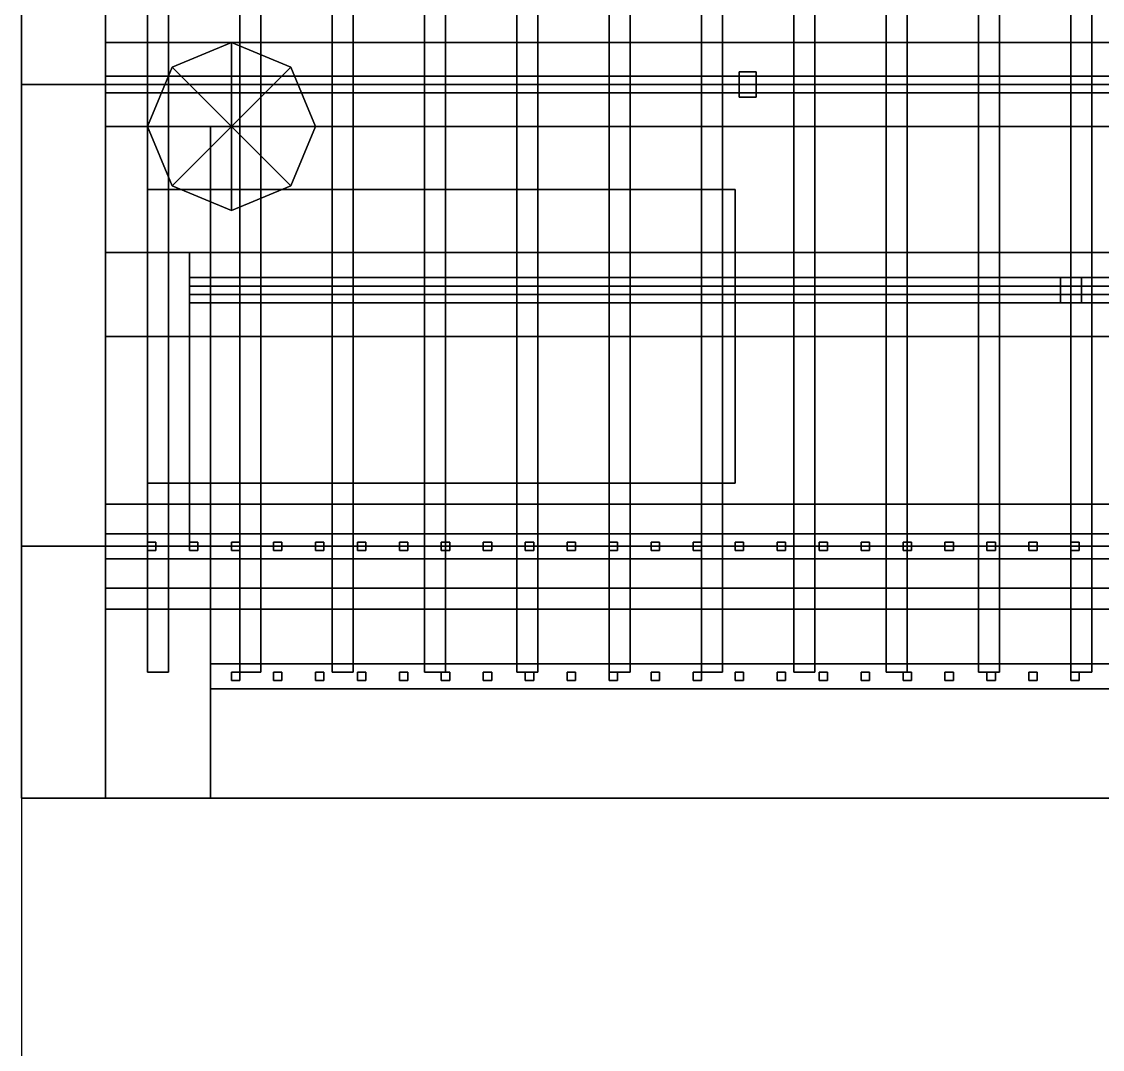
# Model space of a CAD drawing. Header units: millimetres. Extents: x -200 to 5200, y -250 to 30000.
# Drawn here: x 0 to 2575, y 6801 to 9250 of the extents above; entities that cross this region are included whole.
import ezdxf

# ---------------------------------------------------------------- set-up
doc = ezdxf.new("R2010")
doc.units = ezdxf.units.MM
for name, color, linetype in [('BEIGE', 43, 'CONTINUOUS'), ('FLOOR', 9, 'CONTINUOUS'), ('FRAME', 250, 'CONTINUOUS'), ('FURN', 42, 'CONTINUOUS'), ('GLASS', 151, 'CONTINUOUS'), ('METAL', 250, 'CONTINUOUS'), ('SITE', 92, 'CONTINUOUS'), ('SLAB', 252, 'CONTINUOUS'), ('STONE', 8, 'CONTINUOUS'), ('TEAK', 32, 'CONTINUOUS'), ('WALL', 7, 'CONTINUOUS')]:
    doc.layers.add(name, color=color, linetype=linetype)

msp = doc.modelspace()

# ---------------------------------------------------------------- linework, layer by layer
at = {"layer": 'BEIGE'}
for points in [[(300, 8150, 7350), (1700, 8150, 7350), (1700, 8850, 7350), (300, 8850, 7350)], [(300, 8150, 8150), (1700, 8150, 8150), (1700, 8850, 8150), (300, 8850, 8150)], [(300, 8850, 7350), (1700, 8850, 7350), (1700, 8850, 8150), (300, 8850, 8150)], [(300, 8150, 7350), (300, 8850, 7350), (300, 8850, 8150), (300, 8150, 8150)], [(1700, 8150, 7350), (1700, 8850, 7350), (1700, 8850, 8150), (1700, 8150, 8150)], [(400, 8500, 3150), (4600, 8500, 3150), (4600, 8700, 3150), (400, 8700, 3150)], [(400, 8500, 3850), (4600, 8500, 3850), (4600, 8700, 3850), (400, 8700, 3850)], [(400, 8700, 3150), (4600, 8700, 3150), (4600, 8700, 3850), (400, 8700, 3850)], [(400, 8500, 3150), (400, 8700, 3150), (400, 8700, 3850), (400, 8500, 3850)], [(400, 8500, 3150), (4600, 8500, 3150), (4600, 8500, 3850), (400, 8500, 3850)], [(300, 8150, 7350), (1700, 8150, 7350), (1700, 8150, 8150), (300, 8150, 8150)]]:
    msp.add_3dface(points, dxfattribs=at)
at = {"layer": 'FLOOR', "color": 51}
msp.add_3dface([(0, 8000, 455), (5000, 8000, 455), (5000, 13000, 455), (0, 13000, 455)], dxfattribs=at)
at = {"layer": 'FLOOR', "color": 151}
msp.add_3dface([(0, 9100, 4055), (5000, 9100, 4055), (5000, 13000, 4055), (0, 13000, 4055)], dxfattribs=at)
at = {"layer": 'FLOOR', "color": 91}
for points in [[(0, 8000, 7355), (5000, 8000, 7355), (5000, 12500, 7355), (0, 12500, 7355)], [(0, 8000, 4055), (5000, 8000, 4055), (5000, 9100, 4055), (0, 9100, 4055)]]:
    msp.add_3dface(points, dxfattribs=at)
at = {"layer": 'FRAME'}
for points in [[(1710, 9070, 4050), (1750, 9070, 4050), (1750, 9130, 4050), (1710, 9130, 4050)], [(1710, 9070, 6850), (1750, 9070, 6850), (1750, 9130, 6850), (1710, 9130, 6850)], [(1710, 9130, 4050), (1750, 9130, 4050), (1750, 9130, 6850), (1710, 9130, 6850)], [(1710, 9070, 4050), (1710, 9130, 4050), (1710, 9130, 6850), (1710, 9070, 6850)], [(1750, 9070, 4050), (1750, 9130, 4050), (1750, 9130, 6850), (1750, 9070, 6850)], [(1710, 9070, 4050), (1750, 9070, 4050), (1750, 9070, 6850), (1710, 9070, 6850)], [(400, 8580, 450), (450, 8580, 450), (450, 8640, 450), (400, 8640, 450)], [(400, 8580, 3150), (450, 8580, 3150), (450, 8640, 3150), (400, 8640, 3150)], [(400, 8640, 450), (450, 8640, 450), (450, 8640, 3150), (400, 8640, 3150)], [(400, 8580, 450), (400, 8640, 450), (400, 8640, 3150), (400, 8580, 3150)], [(400, 8580, 450), (4600, 8580, 450), (4600, 8640, 450), (400, 8640, 450)], [(400, 8580, 500), (4600, 8580, 500), (4600, 8640, 500), (400, 8640, 500)], [(400, 8640, 450), (4600, 8640, 450), (4600, 8640, 500), (400, 8640, 500)], [(400, 8580, 450), (400, 8640, 450), (400, 8640, 500), (400, 8580, 500)], [(400, 8580, 3100), (4600, 8580, 3100), (4600, 8640, 3100), (400, 8640, 3100)], [(400, 8580, 3150), (4600, 8580, 3150), (4600, 8640, 3150), (400, 8640, 3150)], [(400, 8640, 3100), (4600, 8640, 3100), (4600, 8640, 3150), (400, 8640, 3150)], [(400, 8580, 3100), (400, 8640, 3100), (400, 8640, 3150), (400, 8580, 3150)], [(450, 8580, 450), (450, 8640, 450), (450, 8640, 3150), (450, 8580, 3150)], [(2475, 8580, 450), (2525, 8580, 450), (2525, 8640, 450), (2475, 8640, 450)], [(2475, 8580, 3150), (2525, 8580, 3150), (2525, 8640, 3150), (2475, 8640, 3150)], [(2475, 8640, 450), (2525, 8640, 450), (2525, 8640, 3150), (2475, 8640, 3150)], [(2475, 8580, 450), (2475, 8640, 450), (2475, 8640, 3150), (2475, 8580, 3150)], [(2525, 8580, 450), (2525, 8640, 450), (2525, 8640, 3150), (2525, 8580, 3150)], [(400, 8580, 450), (450, 8580, 450), (450, 8580, 3150), (400, 8580, 3150)], [(400, 8580, 450), (4600, 8580, 450), (4600, 8580, 500), (400, 8580, 500)], [(400, 8580, 3100), (4600, 8580, 3100), (4600, 8580, 3150), (400, 8580, 3150)], [(2475, 8580, 450), (2525, 8580, 450), (2525, 8580, 3150), (2475, 8580, 3150)]]:
    msp.add_3dface(points, dxfattribs=at)
at = {"layer": 'FURN', "color": 9}
for points in [[(500, 9200, 450), (358.6, 9141.4, 450), (358.6, 9141.4, 480), (500, 9200, 480)], [(500, 9000, 480), (500, 9200, 480), (358.6, 9141.4, 480)], [(641.4, 9141.4, 450), (500, 9200, 450), (500, 9200, 480), (641.4, 9141.4, 480)], [(500, 9000, 480), (641.4, 9141.4, 480), (500, 9200, 480)], [(358.6, 9141.4, 450), (300, 9000, 450), (300, 9000, 480), (358.6, 9141.4, 480)], [(500, 9000, 480), (358.6, 9141.4, 480), (300, 9000, 480)], [(500, 9000, 480), (700, 9000, 480), (641.4, 9141.4, 480)], [(700, 9000, 450), (641.4, 9141.4, 450), (641.4, 9141.4, 480), (700, 9000, 480)], [(300, 9000, 450), (358.6, 8858.6, 450), (358.6, 8858.6, 480), (300, 9000, 480)], [(500, 9000, 480), (300, 9000, 480), (358.6, 8858.6, 480)], [(500, 9000, 480), (358.6, 8858.6, 480), (500, 8800, 480)], [(500, 9000, 480), (500, 8800, 480), (641.4, 8858.6, 480)], [(500, 9000, 480), (641.4, 8858.6, 480), (700, 9000, 480)], [(641.4, 8858.6, 450), (700, 9000, 450), (700, 9000, 480), (641.4, 8858.6, 480)], [(358.6, 8858.6, 450), (500, 8800, 450), (500, 8800, 480), (358.6, 8858.6, 480)], [(500, 8800, 450), (641.4, 8858.6, 450), (641.4, 8858.6, 480), (500, 8800, 480)]]:
    msp.add_3dface(points, dxfattribs=at)
at = {"layer": 'GLASS'}
for points in [[(200, 9080, 4050), (4800, 9080, 4050), (4800, 9120, 4050), (200, 9120, 4050)], [(200, 9080, 6850), (4800, 9080, 6850), (4800, 9120, 6850), (200, 9120, 6850)], [(200, 9120, 4050), (4800, 9120, 4050), (4800, 9120, 6850), (200, 9120, 6850)], [(200, 9080, 4050), (200, 9120, 4050), (200, 9120, 6850), (200, 9080, 6850)], [(200, 9080, 4050), (4800, 9080, 4050), (4800, 9080, 6850), (200, 9080, 6850)], [(400, 8600, 450), (4600, 8600, 450), (4600, 8620, 450), (400, 8620, 450)], [(400, 8600, 3150), (4600, 8600, 3150), (4600, 8620, 3150), (400, 8620, 3150)], [(400, 8620, 450), (4600, 8620, 450), (4600, 8620, 3150), (400, 8620, 3150)], [(400, 8600, 450), (400, 8620, 450), (400, 8620, 3150), (400, 8600, 3150)], [(400, 8600, 450), (4600, 8600, 450), (4600, 8600, 3150), (400, 8600, 3150)]]:
    msp.add_3dface(points, dxfattribs=at)
at = {"layer": 'METAL'}
for points in [[(300, 7700, 10650), (350, 7700, 10650), (350, 12500, 10650), (300, 12500, 10650)], [(300, 7700, 10770), (350, 7700, 10770), (350, 12500, 10770), (300, 12500, 10770)], [(300, 7700, 10650), (300, 12500, 10650), (300, 12500, 10770), (300, 7700, 10770)], [(350, 7700, 10650), (350, 12500, 10650), (350, 12500, 10770), (350, 7700, 10770)], [(520, 7700, 10650), (570, 7700, 10650), (570, 12500, 10650), (520, 12500, 10650)], [(520, 7700, 10770), (570, 7700, 10770), (570, 12500, 10770), (520, 12500, 10770)], [(520, 7700, 10650), (520, 12500, 10650), (520, 12500, 10770), (520, 7700, 10770)], [(570, 7700, 10650), (570, 12500, 10650), (570, 12500, 10770), (570, 7700, 10770)], [(740, 7700, 10650), (790, 7700, 10650), (790, 12500, 10650), (740, 12500, 10650)], [(740, 7700, 10770), (790, 7700, 10770), (790, 12500, 10770), (740, 12500, 10770)], [(740, 7700, 10650), (740, 12500, 10650), (740, 12500, 10770), (740, 7700, 10770)], [(790, 7700, 10650), (790, 12500, 10650), (790, 12500, 10770), (790, 7700, 10770)], [(960, 7700, 10650), (1010, 7700, 10650), (1010, 12500, 10650), (960, 12500, 10650)], [(960, 7700, 10770), (1010, 7700, 10770), (1010, 12500, 10770), (960, 12500, 10770)], [(960, 7700, 10650), (960, 12500, 10650), (960, 12500, 10770), (960, 7700, 10770)], [(1010, 7700, 10650), (1010, 12500, 10650), (1010, 12500, 10770), (1010, 7700, 10770)], [(1180, 7700, 10650), (1230, 7700, 10650), (1230, 12500, 10650), (1180, 12500, 10650)], [(1180, 7700, 10770), (1230, 7700, 10770), (1230, 12500, 10770), (1180, 12500, 10770)], [(1180, 7700, 10650), (1180, 12500, 10650), (1180, 12500, 10770), (1180, 7700, 10770)], [(1230, 7700, 10650), (1230, 12500, 10650), (1230, 12500, 10770), (1230, 7700, 10770)], [(1400, 7700, 10650), (1450, 7700, 10650), (1450, 12500, 10650), (1400, 12500, 10650)], [(1400, 7700, 10770), (1450, 7700, 10770), (1450, 12500, 10770), (1400, 12500, 10770)], [(1400, 7700, 10650), (1400, 12500, 10650), (1400, 12500, 10770), (1400, 7700, 10770)], [(1450, 7700, 10650), (1450, 12500, 10650), (1450, 12500, 10770), (1450, 7700, 10770)], [(1620, 7700, 10650), (1670, 7700, 10650), (1670, 12500, 10650), (1620, 12500, 10650)], [(1620, 7700, 10770), (1670, 7700, 10770), (1670, 12500, 10770), (1620, 12500, 10770)], [(1620, 7700, 10650), (1620, 12500, 10650), (1620, 12500, 10770), (1620, 7700, 10770)], [(1670, 7700, 10650), (1670, 12500, 10650), (1670, 12500, 10770), (1670, 7700, 10770)], [(1840, 7700, 10650), (1890, 7700, 10650), (1890, 12500, 10650), (1840, 12500, 10650)], [(1840, 7700, 10770), (1890, 7700, 10770), (1890, 12500, 10770), (1840, 12500, 10770)], [(1840, 7700, 10650), (1840, 12500, 10650), (1840, 12500, 10770), (1840, 7700, 10770)], [(1890, 7700, 10650), (1890, 12500, 10650), (1890, 12500, 10770), (1890, 7700, 10770)], [(2060, 7700, 10650), (2110, 7700, 10650), (2110, 12500, 10650), (2060, 12500, 10650)], [(2060, 7700, 10770), (2110, 7700, 10770), (2110, 12500, 10770), (2060, 12500, 10770)], [(2060, 7700, 10650), (2060, 12500, 10650), (2060, 12500, 10770), (2060, 7700, 10770)], [(2110, 7700, 10650), (2110, 12500, 10650), (2110, 12500, 10770), (2110, 7700, 10770)], [(2280, 7700, 10650), (2330, 7700, 10650), (2330, 12500, 10650), (2280, 12500, 10650)], [(2280, 7700, 10770), (2330, 7700, 10770), (2330, 12500, 10770), (2280, 12500, 10770)], [(2280, 7700, 10650), (2280, 12500, 10650), (2280, 12500, 10770), (2280, 7700, 10770)], [(2330, 7700, 10650), (2330, 12500, 10650), (2330, 12500, 10770), (2330, 7700, 10770)], [(2500, 7700, 10650), (2550, 7700, 10650), (2550, 12500, 10650), (2500, 12500, 10650)], [(2500, 7700, 10770), (2550, 7700, 10770), (2550, 12500, 10770), (2500, 12500, 10770)], [(2500, 7700, 10650), (2500, 12500, 10650), (2500, 12500, 10770), (2500, 7700, 10770)], [(2550, 7700, 10650), (2550, 12500, 10650), (2550, 12500, 10770), (2550, 7700, 10770)], [(200, 7970, 8410), (4800, 7970, 8410), (4800, 8030, 8410), (200, 8030, 8410)], [(200, 7970, 8450), (4800, 7970, 8450), (4800, 8030, 8450), (200, 8030, 8450)], [(200, 8030, 8410), (4800, 8030, 8410), (4800, 8030, 8450), (200, 8030, 8450)], [(200, 7970, 8410), (200, 8030, 8410), (200, 8030, 8450), (200, 7970, 8450)], [(300, 7990, 7800), (320, 7990, 7800), (320, 8010, 7800), (300, 8010, 7800)], [(300, 7990, 8430), (320, 7990, 8430), (320, 8010, 8430), (300, 8010, 8430)], [(300, 8010, 7800), (320, 8010, 7800), (320, 8010, 8430), (300, 8010, 8430)], [(300, 7990, 7800), (300, 8010, 7800), (300, 8010, 8430), (300, 7990, 8430)], [(320, 7990, 7800), (320, 8010, 7800), (320, 8010, 8430), (320, 7990, 8430)], [(400, 7990, 7800), (420, 7990, 7800), (420, 8010, 7800), (400, 8010, 7800)], [(400, 7990, 8430), (420, 7990, 8430), (420, 8010, 8430), (400, 8010, 8430)], [(400, 8010, 7800), (420, 8010, 7800), (420, 8010, 8430), (400, 8010, 8430)], [(400, 7990, 7800), (400, 8010, 7800), (400, 8010, 8430), (400, 7990, 8430)], [(420, 7990, 7800), (420, 8010, 7800), (420, 8010, 8430), (420, 7990, 8430)], [(500, 7990, 7800), (520, 7990, 7800), (520, 8010, 7800), (500, 8010, 7800)], [(500, 7990, 8430), (520, 7990, 8430), (520, 8010, 8430), (500, 8010, 8430)], [(500, 8010, 7800), (520, 8010, 7800), (520, 8010, 8430), (500, 8010, 8430)], [(500, 7990, 7800), (500, 8010, 7800), (500, 8010, 8430), (500, 7990, 8430)], [(520, 7990, 7800), (520, 8010, 7800), (520, 8010, 8430), (520, 7990, 8430)], [(600, 7990, 7800), (620, 7990, 7800), (620, 8010, 7800), (600, 8010, 7800)], [(600, 7990, 8430), (620, 7990, 8430), (620, 8010, 8430), (600, 8010, 8430)], [(600, 8010, 7800), (620, 8010, 7800), (620, 8010, 8430), (600, 8010, 8430)], [(600, 7990, 7800), (600, 8010, 7800), (600, 8010, 8430), (600, 7990, 8430)], [(620, 7990, 7800), (620, 8010, 7800), (620, 8010, 8430), (620, 7990, 8430)], [(700, 7990, 7800), (720, 7990, 7800), (720, 8010, 7800), (700, 8010, 7800)], [(700, 7990, 8430), (720, 7990, 8430), (720, 8010, 8430), (700, 8010, 8430)], [(700, 8010, 7800), (720, 8010, 7800), (720, 8010, 8430), (700, 8010, 8430)], [(700, 7990, 7800), (700, 8010, 7800), (700, 8010, 8430), (700, 7990, 8430)], [(720, 7990, 7800), (720, 8010, 7800), (720, 8010, 8430), (720, 7990, 8430)], [(800, 7990, 7800), (820, 7990, 7800), (820, 8010, 7800), (800, 8010, 7800)], [(800, 7990, 8430), (820, 7990, 8430), (820, 8010, 8430), (800, 8010, 8430)], [(800, 8010, 7800), (820, 8010, 7800), (820, 8010, 8430), (800, 8010, 8430)], [(800, 7990, 7800), (800, 8010, 7800), (800, 8010, 8430), (800, 7990, 8430)], [(820, 7990, 7800), (820, 8010, 7800), (820, 8010, 8430), (820, 7990, 8430)], [(900, 7990, 7800), (920, 7990, 7800), (920, 8010, 7800), (900, 8010, 7800)], [(900, 7990, 8430), (920, 7990, 8430), (920, 8010, 8430), (900, 8010, 8430)], [(900, 8010, 7800), (920, 8010, 7800), (920, 8010, 8430), (900, 8010, 8430)], [(900, 7990, 7800), (900, 8010, 7800), (900, 8010, 8430), (900, 7990, 8430)], [(920, 7990, 7800), (920, 8010, 7800), (920, 8010, 8430), (920, 7990, 8430)], [(1000, 7990, 7800), (1020, 7990, 7800), (1020, 8010, 7800), (1000, 8010, 7800)], [(1000, 7990, 8430), (1020, 7990, 8430), (1020, 8010, 8430), (1000, 8010, 8430)], [(1000, 8010, 7800), (1020, 8010, 7800), (1020, 8010, 8430), (1000, 8010, 8430)], [(1000, 7990, 7800), (1000, 8010, 7800), (1000, 8010, 8430), (1000, 7990, 8430)], [(1020, 7990, 7800), (1020, 8010, 7800), (1020, 8010, 8430), (1020, 7990, 8430)], [(1100, 7990, 7800), (1120, 7990, 7800), (1120, 8010, 7800), (1100, 8010, 7800)], [(1100, 7990, 8430), (1120, 7990, 8430), (1120, 8010, 8430), (1100, 8010, 8430)], [(1100, 8010, 7800), (1120, 8010, 7800), (1120, 8010, 8430), (1100, 8010, 8430)], [(1100, 7990, 7800), (1100, 8010, 7800), (1100, 8010, 8430), (1100, 7990, 8430)], [(1120, 7990, 7800), (1120, 8010, 7800), (1120, 8010, 8430), (1120, 7990, 8430)], [(1200, 7990, 7800), (1220, 7990, 7800), (1220, 8010, 7800), (1200, 8010, 7800)], [(1200, 7990, 8430), (1220, 7990, 8430), (1220, 8010, 8430), (1200, 8010, 8430)], [(1200, 8010, 7800), (1220, 8010, 7800), (1220, 8010, 8430), (1200, 8010, 8430)], [(1200, 7990, 7800), (1200, 8010, 7800), (1200, 8010, 8430), (1200, 7990, 8430)], [(1220, 7990, 7800), (1220, 8010, 7800), (1220, 8010, 8430), (1220, 7990, 8430)], [(1300, 7990, 7800), (1320, 7990, 7800), (1320, 8010, 7800), (1300, 8010, 7800)], [(1300, 7990, 8430), (1320, 7990, 8430), (1320, 8010, 8430), (1300, 8010, 8430)], [(1300, 8010, 7800), (1320, 8010, 7800), (1320, 8010, 8430), (1300, 8010, 8430)], [(1300, 7990, 7800), (1300, 8010, 7800), (1300, 8010, 8430), (1300, 7990, 8430)], [(1320, 7990, 7800), (1320, 8010, 7800), (1320, 8010, 8430), (1320, 7990, 8430)], [(1400, 7990, 7800), (1420, 7990, 7800), (1420, 8010, 7800), (1400, 8010, 7800)], [(1400, 7990, 8430), (1420, 7990, 8430), (1420, 8010, 8430), (1400, 8010, 8430)], [(1400, 8010, 7800), (1420, 8010, 7800), (1420, 8010, 8430), (1400, 8010, 8430)], [(1400, 7990, 7800), (1400, 8010, 7800), (1400, 8010, 8430), (1400, 7990, 8430)], [(1420, 7990, 7800), (1420, 8010, 7800), (1420, 8010, 8430), (1420, 7990, 8430)], [(1500, 7990, 7800), (1520, 7990, 7800), (1520, 8010, 7800), (1500, 8010, 7800)], [(1500, 7990, 8430), (1520, 7990, 8430), (1520, 8010, 8430), (1500, 8010, 8430)], [(1500, 8010, 7800), (1520, 8010, 7800), (1520, 8010, 8430), (1500, 8010, 8430)], [(1500, 7990, 7800), (1500, 8010, 7800), (1500, 8010, 8430), (1500, 7990, 8430)], [(1520, 7990, 7800), (1520, 8010, 7800), (1520, 8010, 8430), (1520, 7990, 8430)], [(1600, 7990, 7800), (1620, 7990, 7800), (1620, 8010, 7800), (1600, 8010, 7800)], [(1600, 7990, 8430), (1620, 7990, 8430), (1620, 8010, 8430), (1600, 8010, 8430)], [(1600, 8010, 7800), (1620, 8010, 7800), (1620, 8010, 8430), (1600, 8010, 8430)], [(1600, 7990, 7800), (1600, 8010, 7800), (1600, 8010, 8430), (1600, 7990, 8430)], [(1620, 7990, 7800), (1620, 8010, 7800), (1620, 8010, 8430), (1620, 7990, 8430)], [(1700, 7990, 7800), (1720, 7990, 7800), (1720, 8010, 7800), (1700, 8010, 7800)], [(1700, 7990, 8430), (1720, 7990, 8430), (1720, 8010, 8430), (1700, 8010, 8430)], [(1700, 8010, 7800), (1720, 8010, 7800), (1720, 8010, 8430), (1700, 8010, 8430)], [(1700, 7990, 7800), (1700, 8010, 7800), (1700, 8010, 8430), (1700, 7990, 8430)], [(1720, 7990, 7800), (1720, 8010, 7800), (1720, 8010, 8430), (1720, 7990, 8430)], [(1800, 7990, 7800), (1820, 7990, 7800), (1820, 8010, 7800), (1800, 8010, 7800)], [(1800, 7990, 8430), (1820, 7990, 8430), (1820, 8010, 8430), (1800, 8010, 8430)], [(1800, 8010, 7800), (1820, 8010, 7800), (1820, 8010, 8430), (1800, 8010, 8430)], [(1800, 7990, 7800), (1800, 8010, 7800), (1800, 8010, 8430), (1800, 7990, 8430)], [(1820, 7990, 7800), (1820, 8010, 7800), (1820, 8010, 8430), (1820, 7990, 8430)], [(1900, 7990, 7800), (1920, 7990, 7800), (1920, 8010, 7800), (1900, 8010, 7800)], [(1900, 7990, 8430), (1920, 7990, 8430), (1920, 8010, 8430), (1900, 8010, 8430)], [(1900, 8010, 7800), (1920, 8010, 7800), (1920, 8010, 8430), (1900, 8010, 8430)], [(1900, 7990, 7800), (1900, 8010, 7800), (1900, 8010, 8430), (1900, 7990, 8430)], [(1920, 7990, 7800), (1920, 8010, 7800), (1920, 8010, 8430), (1920, 7990, 8430)], [(2000, 7990, 7800), (2020, 7990, 7800), (2020, 8010, 7800), (2000, 8010, 7800)], [(2000, 7990, 8430), (2020, 7990, 8430), (2020, 8010, 8430), (2000, 8010, 8430)], [(2000, 8010, 7800), (2020, 8010, 7800), (2020, 8010, 8430), (2000, 8010, 8430)], [(2000, 7990, 7800), (2000, 8010, 7800), (2000, 8010, 8430), (2000, 7990, 8430)], [(2020, 7990, 7800), (2020, 8010, 7800), (2020, 8010, 8430), (2020, 7990, 8430)], [(2100, 7990, 7800), (2120, 7990, 7800), (2120, 8010, 7800), (2100, 8010, 7800)], [(2100, 7990, 8430), (2120, 7990, 8430), (2120, 8010, 8430), (2100, 8010, 8430)], [(2100, 8010, 7800), (2120, 8010, 7800), (2120, 8010, 8430), (2100, 8010, 8430)], [(2100, 7990, 7800), (2100, 8010, 7800), (2100, 8010, 8430), (2100, 7990, 8430)], [(2120, 7990, 7800), (2120, 8010, 7800), (2120, 8010, 8430), (2120, 7990, 8430)], [(2200, 7990, 7800), (2220, 7990, 7800), (2220, 8010, 7800), (2200, 8010, 7800)], [(2200, 7990, 8430), (2220, 7990, 8430), (2220, 8010, 8430), (2200, 8010, 8430)], [(2200, 8010, 7800), (2220, 8010, 7800), (2220, 8010, 8430), (2200, 8010, 8430)], [(2200, 7990, 7800), (2200, 8010, 7800), (2200, 8010, 8430), (2200, 7990, 8430)], [(2220, 7990, 7800), (2220, 8010, 7800), (2220, 8010, 8430), (2220, 7990, 8430)], [(2300, 7990, 7800), (2320, 7990, 7800), (2320, 8010, 7800), (2300, 8010, 7800)], [(2300, 7990, 8430), (2320, 7990, 8430), (2320, 8010, 8430), (2300, 8010, 8430)], [(2300, 8010, 7800), (2320, 8010, 7800), (2320, 8010, 8430), (2300, 8010, 8430)], [(2300, 7990, 7800), (2300, 8010, 7800), (2300, 8010, 8430), (2300, 7990, 8430)], [(2320, 7990, 7800), (2320, 8010, 7800), (2320, 8010, 8430), (2320, 7990, 8430)], [(2400, 7990, 7800), (2420, 7990, 7800), (2420, 8010, 7800), (2400, 8010, 7800)], [(2400, 7990, 8430), (2420, 7990, 8430), (2420, 8010, 8430), (2400, 8010, 8430)], [(2400, 8010, 7800), (2420, 8010, 7800), (2420, 8010, 8430), (2400, 8010, 8430)], [(2400, 7990, 7800), (2400, 8010, 7800), (2400, 8010, 8430), (2400, 7990, 8430)], [(2420, 7990, 7800), (2420, 8010, 7800), (2420, 8010, 8430), (2420, 7990, 8430)], [(2500, 7990, 7800), (2520, 7990, 7800), (2520, 8010, 7800), (2500, 8010, 7800)], [(2500, 7990, 8430), (2520, 7990, 8430), (2520, 8010, 8430), (2500, 8010, 8430)], [(2500, 8010, 7800), (2520, 8010, 7800), (2520, 8010, 8430), (2500, 8010, 8430)], [(2500, 7990, 7800), (2500, 8010, 7800), (2500, 8010, 8430), (2500, 7990, 8430)], [(2520, 7990, 7800), (2520, 8010, 7800), (2520, 8010, 8430), (2520, 7990, 8430)], [(200, 7900, 8450), (300, 7900, 8450), (300, 8000, 8450), (200, 8000, 8450)], [(200, 7900, 10650), (300, 7900, 10650), (300, 8000, 10650), (200, 8000, 10650)], [(200, 8000, 8450), (300, 8000, 8450), (300, 8000, 10650), (200, 8000, 10650)], [(200, 7900, 8450), (200, 8000, 8450), (200, 8000, 10650), (200, 7900, 10650)], [(300, 7900, 8450), (300, 8000, 8450), (300, 8000, 10650), (300, 7900, 10650)], [(300, 7990, 7800), (320, 7990, 7800), (320, 7990, 8430), (300, 7990, 8430)], [(400, 7990, 7800), (420, 7990, 7800), (420, 7990, 8430), (400, 7990, 8430)], [(500, 7990, 7800), (520, 7990, 7800), (520, 7990, 8430), (500, 7990, 8430)], [(600, 7990, 7800), (620, 7990, 7800), (620, 7990, 8430), (600, 7990, 8430)], [(700, 7990, 7800), (720, 7990, 7800), (720, 7990, 8430), (700, 7990, 8430)], [(800, 7990, 7800), (820, 7990, 7800), (820, 7990, 8430), (800, 7990, 8430)], [(900, 7990, 7800), (920, 7990, 7800), (920, 7990, 8430), (900, 7990, 8430)], [(1000, 7990, 7800), (1020, 7990, 7800), (1020, 7990, 8430), (1000, 7990, 8430)], [(1100, 7990, 7800), (1120, 7990, 7800), (1120, 7990, 8430), (1100, 7990, 8430)], [(1200, 7990, 7800), (1220, 7990, 7800), (1220, 7990, 8430), (1200, 7990, 8430)], [(1300, 7990, 7800), (1320, 7990, 7800), (1320, 7990, 8430), (1300, 7990, 8430)], [(1400, 7990, 7800), (1420, 7990, 7800), (1420, 7990, 8430), (1400, 7990, 8430)], [(1500, 7990, 7800), (1520, 7990, 7800), (1520, 7990, 8430), (1500, 7990, 8430)], [(1600, 7990, 7800), (1620, 7990, 7800), (1620, 7990, 8430), (1600, 7990, 8430)], [(1700, 7990, 7800), (1720, 7990, 7800), (1720, 7990, 8430), (1700, 7990, 8430)], [(1800, 7990, 7800), (1820, 7990, 7800), (1820, 7990, 8430), (1800, 7990, 8430)], [(1900, 7990, 7800), (1920, 7990, 7800), (1920, 7990, 8430), (1900, 7990, 8430)], [(2000, 7990, 7800), (2020, 7990, 7800), (2020, 7990, 8430), (2000, 7990, 8430)], [(2100, 7990, 7800), (2120, 7990, 7800), (2120, 7990, 8430), (2100, 7990, 8430)], [(2200, 7990, 7800), (2220, 7990, 7800), (2220, 7990, 8430), (2200, 7990, 8430)], [(2300, 7990, 7800), (2320, 7990, 7800), (2320, 7990, 8430), (2300, 7990, 8430)], [(2400, 7990, 7800), (2420, 7990, 7800), (2420, 7990, 8430), (2400, 7990, 8430)], [(2500, 7990, 7800), (2520, 7990, 7800), (2520, 7990, 8430), (2500, 7990, 8430)], [(200, 7970, 8410), (4800, 7970, 8410), (4800, 7970, 8450), (200, 7970, 8450)], [(200, 7850, 10530), (4800, 7850, 10530), (4800, 7970, 10530), (200, 7970, 10530)], [(200, 7850, 10650), (4800, 7850, 10650), (4800, 7970, 10650), (200, 7970, 10650)], [(200, 7970, 10530), (4800, 7970, 10530), (4800, 7970, 10650), (200, 7970, 10650)], [(200, 7850, 10530), (200, 7970, 10530), (200, 7970, 10650), (200, 7850, 10650)], [(200, 7900, 8450), (300, 7900, 8450), (300, 7900, 10650), (200, 7900, 10650)], [(200, 7850, 10530), (4800, 7850, 10530), (4800, 7850, 10650), (200, 7850, 10650)], [(300, 7700, 10650), (350, 7700, 10650), (350, 7700, 10770), (300, 7700, 10770)], [(450, 7660, 5100), (4550, 7660, 5100), (4550, 7720, 5100), (450, 7720, 5100)], [(450, 7660, 5140), (4550, 7660, 5140), (4550, 7720, 5140), (450, 7720, 5140)], [(450, 7720, 5100), (4550, 7720, 5100), (4550, 7720, 5140), (450, 7720, 5140)], [(450, 7660, 5100), (450, 7720, 5100), (450, 7720, 5140), (450, 7660, 5140)], [(500, 7680, 4050), (520, 7680, 4050), (520, 7700, 4050), (500, 7700, 4050)], [(500, 7680, 5100), (520, 7680, 5100), (520, 7700, 5100), (500, 7700, 5100)], [(500, 7700, 4050), (520, 7700, 4050), (520, 7700, 5100), (500, 7700, 5100)], [(500, 7680, 4050), (500, 7700, 4050), (500, 7700, 5100), (500, 7680, 5100)], [(520, 7680, 4050), (520, 7700, 4050), (520, 7700, 5100), (520, 7680, 5100)], [(520, 7700, 10650), (570, 7700, 10650), (570, 7700, 10770), (520, 7700, 10770)], [(600, 7680, 4050), (620, 7680, 4050), (620, 7700, 4050), (600, 7700, 4050)], [(600, 7680, 5100), (620, 7680, 5100), (620, 7700, 5100), (600, 7700, 5100)], [(600, 7700, 4050), (620, 7700, 4050), (620, 7700, 5100), (600, 7700, 5100)], [(600, 7680, 4050), (600, 7700, 4050), (600, 7700, 5100), (600, 7680, 5100)], [(620, 7680, 4050), (620, 7700, 4050), (620, 7700, 5100), (620, 7680, 5100)], [(700, 7680, 4050), (720, 7680, 4050), (720, 7700, 4050), (700, 7700, 4050)], [(700, 7680, 5100), (720, 7680, 5100), (720, 7700, 5100), (700, 7700, 5100)], [(700, 7700, 4050), (720, 7700, 4050), (720, 7700, 5100), (700, 7700, 5100)], [(700, 7680, 4050), (700, 7700, 4050), (700, 7700, 5100), (700, 7680, 5100)], [(720, 7680, 4050), (720, 7700, 4050), (720, 7700, 5100), (720, 7680, 5100)], [(740, 7700, 10650), (790, 7700, 10650), (790, 7700, 10770), (740, 7700, 10770)], [(800, 7680, 4050), (820, 7680, 4050), (820, 7700, 4050), (800, 7700, 4050)], [(800, 7680, 5100), (820, 7680, 5100), (820, 7700, 5100), (800, 7700, 5100)], [(800, 7700, 4050), (820, 7700, 4050), (820, 7700, 5100), (800, 7700, 5100)], [(800, 7680, 4050), (800, 7700, 4050), (800, 7700, 5100), (800, 7680, 5100)], [(820, 7680, 4050), (820, 7700, 4050), (820, 7700, 5100), (820, 7680, 5100)], [(900, 7680, 4050), (920, 7680, 4050), (920, 7700, 4050), (900, 7700, 4050)], [(900, 7680, 5100), (920, 7680, 5100), (920, 7700, 5100), (900, 7700, 5100)], [(900, 7700, 4050), (920, 7700, 4050), (920, 7700, 5100), (900, 7700, 5100)], [(900, 7680, 4050), (900, 7700, 4050), (900, 7700, 5100), (900, 7680, 5100)], [(920, 7680, 4050), (920, 7700, 4050), (920, 7700, 5100), (920, 7680, 5100)], [(960, 7700, 10650), (1010, 7700, 10650), (1010, 7700, 10770), (960, 7700, 10770)], [(1000, 7680, 4050), (1020, 7680, 4050), (1020, 7700, 4050), (1000, 7700, 4050)], [(1000, 7680, 5100), (1020, 7680, 5100), (1020, 7700, 5100), (1000, 7700, 5100)], [(1000, 7700, 4050), (1020, 7700, 4050), (1020, 7700, 5100), (1000, 7700, 5100)], [(1000, 7680, 4050), (1000, 7700, 4050), (1000, 7700, 5100), (1000, 7680, 5100)], [(1020, 7680, 4050), (1020, 7700, 4050), (1020, 7700, 5100), (1020, 7680, 5100)], [(1100, 7680, 4050), (1120, 7680, 4050), (1120, 7700, 4050), (1100, 7700, 4050)], [(1100, 7680, 5100), (1120, 7680, 5100), (1120, 7700, 5100), (1100, 7700, 5100)], [(1100, 7700, 4050), (1120, 7700, 4050), (1120, 7700, 5100), (1100, 7700, 5100)], [(1100, 7680, 4050), (1100, 7700, 4050), (1100, 7700, 5100), (1100, 7680, 5100)], [(1120, 7680, 4050), (1120, 7700, 4050), (1120, 7700, 5100), (1120, 7680, 5100)], [(1180, 7700, 10650), (1230, 7700, 10650), (1230, 7700, 10770), (1180, 7700, 10770)], [(1200, 7680, 4050), (1220, 7680, 4050), (1220, 7700, 4050), (1200, 7700, 4050)], [(1200, 7680, 5100), (1220, 7680, 5100), (1220, 7700, 5100), (1200, 7700, 5100)], [(1200, 7700, 4050), (1220, 7700, 4050), (1220, 7700, 5100), (1200, 7700, 5100)], [(1200, 7680, 4050), (1200, 7700, 4050), (1200, 7700, 5100), (1200, 7680, 5100)], [(1220, 7680, 4050), (1220, 7700, 4050), (1220, 7700, 5100), (1220, 7680, 5100)], [(1300, 7680, 4050), (1320, 7680, 4050), (1320, 7700, 4050), (1300, 7700, 4050)], [(1300, 7680, 5100), (1320, 7680, 5100), (1320, 7700, 5100), (1300, 7700, 5100)], [(1300, 7700, 4050), (1320, 7700, 4050), (1320, 7700, 5100), (1300, 7700, 5100)], [(1300, 7680, 4050), (1300, 7700, 4050), (1300, 7700, 5100), (1300, 7680, 5100)], [(1320, 7680, 4050), (1320, 7700, 4050), (1320, 7700, 5100), (1320, 7680, 5100)], [(1400, 7680, 4050), (1420, 7680, 4050), (1420, 7700, 4050), (1400, 7700, 4050)], [(1400, 7680, 5100), (1420, 7680, 5100), (1420, 7700, 5100), (1400, 7700, 5100)], [(1400, 7700, 4050), (1420, 7700, 4050), (1420, 7700, 5100), (1400, 7700, 5100)], [(1400, 7680, 4050), (1400, 7700, 4050), (1400, 7700, 5100), (1400, 7680, 5100)], [(1400, 7700, 10650), (1450, 7700, 10650), (1450, 7700, 10770), (1400, 7700, 10770)], [(1420, 7680, 4050), (1420, 7700, 4050), (1420, 7700, 5100), (1420, 7680, 5100)], [(1500, 7680, 4050), (1520, 7680, 4050), (1520, 7700, 4050), (1500, 7700, 4050)], [(1500, 7680, 5100), (1520, 7680, 5100), (1520, 7700, 5100), (1500, 7700, 5100)], [(1500, 7700, 4050), (1520, 7700, 4050), (1520, 7700, 5100), (1500, 7700, 5100)], [(1500, 7680, 4050), (1500, 7700, 4050), (1500, 7700, 5100), (1500, 7680, 5100)], [(1520, 7680, 4050), (1520, 7700, 4050), (1520, 7700, 5100), (1520, 7680, 5100)], [(1600, 7680, 4050), (1620, 7680, 4050), (1620, 7700, 4050), (1600, 7700, 4050)], [(1600, 7680, 5100), (1620, 7680, 5100), (1620, 7700, 5100), (1600, 7700, 5100)], [(1600, 7700, 4050), (1620, 7700, 4050), (1620, 7700, 5100), (1600, 7700, 5100)], [(1600, 7680, 4050), (1600, 7700, 4050), (1600, 7700, 5100), (1600, 7680, 5100)], [(1620, 7680, 4050), (1620, 7700, 4050), (1620, 7700, 5100), (1620, 7680, 5100)], [(1620, 7700, 10650), (1670, 7700, 10650), (1670, 7700, 10770), (1620, 7700, 10770)], [(1700, 7680, 4050), (1720, 7680, 4050), (1720, 7700, 4050), (1700, 7700, 4050)], [(1700, 7680, 5100), (1720, 7680, 5100), (1720, 7700, 5100), (1700, 7700, 5100)], [(1700, 7700, 4050), (1720, 7700, 4050), (1720, 7700, 5100), (1700, 7700, 5100)], [(1700, 7680, 4050), (1700, 7700, 4050), (1700, 7700, 5100), (1700, 7680, 5100)], [(1720, 7680, 4050), (1720, 7700, 4050), (1720, 7700, 5100), (1720, 7680, 5100)], [(1800, 7680, 4050), (1820, 7680, 4050), (1820, 7700, 4050), (1800, 7700, 4050)], [(1800, 7680, 5100), (1820, 7680, 5100), (1820, 7700, 5100), (1800, 7700, 5100)], [(1800, 7700, 4050), (1820, 7700, 4050), (1820, 7700, 5100), (1800, 7700, 5100)], [(1800, 7680, 4050), (1800, 7700, 4050), (1800, 7700, 5100), (1800, 7680, 5100)], [(1820, 7680, 4050), (1820, 7700, 4050), (1820, 7700, 5100), (1820, 7680, 5100)], [(1840, 7700, 10650), (1890, 7700, 10650), (1890, 7700, 10770), (1840, 7700, 10770)], [(1900, 7680, 4050), (1920, 7680, 4050), (1920, 7700, 4050), (1900, 7700, 4050)], [(1900, 7680, 5100), (1920, 7680, 5100), (1920, 7700, 5100), (1900, 7700, 5100)], [(1900, 7700, 4050), (1920, 7700, 4050), (1920, 7700, 5100), (1900, 7700, 5100)], [(1900, 7680, 4050), (1900, 7700, 4050), (1900, 7700, 5100), (1900, 7680, 5100)], [(1920, 7680, 4050), (1920, 7700, 4050), (1920, 7700, 5100), (1920, 7680, 5100)], [(2000, 7680, 4050), (2020, 7680, 4050), (2020, 7700, 4050), (2000, 7700, 4050)], [(2000, 7680, 5100), (2020, 7680, 5100), (2020, 7700, 5100), (2000, 7700, 5100)], [(2000, 7700, 4050), (2020, 7700, 4050), (2020, 7700, 5100), (2000, 7700, 5100)], [(2000, 7680, 4050), (2000, 7700, 4050), (2000, 7700, 5100), (2000, 7680, 5100)], [(2020, 7680, 4050), (2020, 7700, 4050), (2020, 7700, 5100), (2020, 7680, 5100)], [(2060, 7700, 10650), (2110, 7700, 10650), (2110, 7700, 10770), (2060, 7700, 10770)], [(2100, 7680, 4050), (2120, 7680, 4050), (2120, 7700, 4050), (2100, 7700, 4050)], [(2100, 7680, 5100), (2120, 7680, 5100), (2120, 7700, 5100), (2100, 7700, 5100)], [(2100, 7700, 4050), (2120, 7700, 4050), (2120, 7700, 5100), (2100, 7700, 5100)], [(2100, 7680, 4050), (2100, 7700, 4050), (2100, 7700, 5100), (2100, 7680, 5100)], [(2120, 7680, 4050), (2120, 7700, 4050), (2120, 7700, 5100), (2120, 7680, 5100)], [(2200, 7680, 4050), (2220, 7680, 4050), (2220, 7700, 4050), (2200, 7700, 4050)], [(2200, 7680, 5100), (2220, 7680, 5100), (2220, 7700, 5100), (2200, 7700, 5100)], [(2200, 7700, 4050), (2220, 7700, 4050), (2220, 7700, 5100), (2200, 7700, 5100)], [(2200, 7680, 4050), (2200, 7700, 4050), (2200, 7700, 5100), (2200, 7680, 5100)], [(2220, 7680, 4050), (2220, 7700, 4050), (2220, 7700, 5100), (2220, 7680, 5100)], [(2280, 7700, 10650), (2330, 7700, 10650), (2330, 7700, 10770), (2280, 7700, 10770)], [(2300, 7680, 4050), (2320, 7680, 4050), (2320, 7700, 4050), (2300, 7700, 4050)], [(2300, 7680, 5100), (2320, 7680, 5100), (2320, 7700, 5100), (2300, 7700, 5100)], [(2300, 7700, 4050), (2320, 7700, 4050), (2320, 7700, 5100), (2300, 7700, 5100)], [(2300, 7680, 4050), (2300, 7700, 4050), (2300, 7700, 5100), (2300, 7680, 5100)], [(2320, 7680, 4050), (2320, 7700, 4050), (2320, 7700, 5100), (2320, 7680, 5100)], [(2400, 7680, 4050), (2420, 7680, 4050), (2420, 7700, 4050), (2400, 7700, 4050)], [(2400, 7680, 5100), (2420, 7680, 5100), (2420, 7700, 5100), (2400, 7700, 5100)], [(2400, 7700, 4050), (2420, 7700, 4050), (2420, 7700, 5100), (2400, 7700, 5100)], [(2400, 7680, 4050), (2400, 7700, 4050), (2400, 7700, 5100), (2400, 7680, 5100)], [(2420, 7680, 4050), (2420, 7700, 4050), (2420, 7700, 5100), (2420, 7680, 5100)], [(2500, 7680, 4050), (2520, 7680, 4050), (2520, 7700, 4050), (2500, 7700, 4050)], [(2500, 7680, 5100), (2520, 7680, 5100), (2520, 7700, 5100), (2500, 7700, 5100)], [(2500, 7700, 4050), (2520, 7700, 4050), (2520, 7700, 5100), (2500, 7700, 5100)], [(2500, 7680, 4050), (2500, 7700, 4050), (2500, 7700, 5100), (2500, 7680, 5100)], [(2500, 7700, 10650), (2550, 7700, 10650), (2550, 7700, 10770), (2500, 7700, 10770)], [(2520, 7680, 4050), (2520, 7700, 4050), (2520, 7700, 5100), (2520, 7680, 5100)], [(500, 7680, 4050), (520, 7680, 4050), (520, 7680, 5100), (500, 7680, 5100)], [(600, 7680, 4050), (620, 7680, 4050), (620, 7680, 5100), (600, 7680, 5100)], [(700, 7680, 4050), (720, 7680, 4050), (720, 7680, 5100), (700, 7680, 5100)], [(800, 7680, 4050), (820, 7680, 4050), (820, 7680, 5100), (800, 7680, 5100)], [(900, 7680, 4050), (920, 7680, 4050), (920, 7680, 5100), (900, 7680, 5100)], [(1000, 7680, 4050), (1020, 7680, 4050), (1020, 7680, 5100), (1000, 7680, 5100)], [(1100, 7680, 4050), (1120, 7680, 4050), (1120, 7680, 5100), (1100, 7680, 5100)], [(1200, 7680, 4050), (1220, 7680, 4050), (1220, 7680, 5100), (1200, 7680, 5100)], [(1300, 7680, 4050), (1320, 7680, 4050), (1320, 7680, 5100), (1300, 7680, 5100)], [(1400, 7680, 4050), (1420, 7680, 4050), (1420, 7680, 5100), (1400, 7680, 5100)], [(1500, 7680, 4050), (1520, 7680, 4050), (1520, 7680, 5100), (1500, 7680, 5100)], [(1600, 7680, 4050), (1620, 7680, 4050), (1620, 7680, 5100), (1600, 7680, 5100)], [(1700, 7680, 4050), (1720, 7680, 4050), (1720, 7680, 5100), (1700, 7680, 5100)], [(1800, 7680, 4050), (1820, 7680, 4050), (1820, 7680, 5100), (1800, 7680, 5100)], [(1900, 7680, 4050), (1920, 7680, 4050), (1920, 7680, 5100), (1900, 7680, 5100)], [(2000, 7680, 4050), (2020, 7680, 4050), (2020, 7680, 5100), (2000, 7680, 5100)], [(2100, 7680, 4050), (2120, 7680, 4050), (2120, 7680, 5100), (2100, 7680, 5100)], [(2200, 7680, 4050), (2220, 7680, 4050), (2220, 7680, 5100), (2200, 7680, 5100)], [(2300, 7680, 4050), (2320, 7680, 4050), (2320, 7680, 5100), (2300, 7680, 5100)], [(2400, 7680, 4050), (2420, 7680, 4050), (2420, 7680, 5100), (2400, 7680, 5100)], [(2500, 7680, 4050), (2520, 7680, 4050), (2520, 7680, 5100), (2500, 7680, 5100)], [(450, 7660, 5100), (4550, 7660, 5100), (4550, 7660, 5140), (450, 7660, 5140)]]:
    msp.add_3dface(points, dxfattribs=at)
at = {"layer": 'SITE'}
msp.add_3dface([(0, 0), (5000, 0), (5000, 30000), (0, 30000)], dxfattribs=at)
at = {"layer": 'SLAB'}
for points in [[(0, 8000, 7150), (5000, 8000, 7150), (5000, 15100, 7150), (0, 15100, 7150)], [(0, 8000, 7350), (5000, 8000, 7350), (5000, 15100, 7350), (0, 15100, 7350)], [(0, 8000, 7150), (0, 15100, 7150), (0, 15100, 7350), (0, 8000, 7350)], [(0, 8000, 3850), (5000, 8000, 3850), (5000, 14000, 3850), (0, 14000, 3850)], [(0, 8000, 4050), (5000, 8000, 4050), (5000, 14000, 4050), (0, 14000, 4050)], [(0, 8000, 3850), (0, 14000, 3850), (0, 14000, 4050), (0, 8000, 4050)], [(0, 8000, 3850), (5000, 8000, 3850), (5000, 8000, 4050), (0, 8000, 4050)], [(0, 8000, 7150), (5000, 8000, 7150), (5000, 8000, 7350), (0, 8000, 7350)]]:
    msp.add_3dface(points, dxfattribs=at)
at = {"layer": 'STONE'}
for points in [[(0, 8000), (5000, 8000), (5000, 26000), (0, 26000)], [(0, 8000, 450), (5000, 8000, 450), (5000, 26000, 450), (0, 26000, 450)], [(0, 8000), (0, 26000), (0, 26000, 450), (0, 8000, 450)], [(0, 8000), (5000, 8000), (5000, 8000, 450), (0, 8000, 450)]]:
    msp.add_3dface(points, dxfattribs=at)
at = {"layer": 'TEAK'}
for points in [[(450, 7400, 6880), (4550, 7400, 6880), (4550, 9000, 6880), (450, 9000, 6880)], [(450, 7400, 6900), (4550, 7400, 6900), (4550, 9000, 6900), (450, 9000, 6900)], [(450, 9000, 6880), (4550, 9000, 6880), (4550, 9000, 6900), (450, 9000, 6900)], [(450, 7400, 6880), (450, 9000, 6880), (450, 9000, 6900), (450, 7400, 6900)], [(200, 7400, 3580), (4800, 7400, 3580), (4800, 8500, 3580), (200, 8500, 3580)], [(200, 7400, 3600), (4800, 7400, 3600), (4800, 8500, 3600), (200, 8500, 3600)], [(200, 8500, 3580), (4800, 8500, 3580), (4800, 8500, 3600), (200, 8500, 3600)], [(200, 7400, 3580), (200, 8500, 3580), (200, 8500, 3600), (200, 7400, 3600)], [(450, 7400, 4000), (4550, 7400, 4000), (4550, 8000, 4000), (450, 8000, 4000)], [(450, 7400, 4050), (4550, 7400, 4050), (4550, 8000, 4050), (450, 8000, 4050)], [(450, 8000, 4000), (4550, 8000, 4000), (4550, 8000, 4050), (450, 8000, 4050)], [(450, 7400, 4000), (450, 8000, 4000), (450, 8000, 4050), (450, 7400, 4050)], [(200, 7400, 3580), (4800, 7400, 3580), (4800, 7400, 3600), (200, 7400, 3600)], [(450, 7400, 6880), (4550, 7400, 6880), (4550, 7400, 6900), (450, 7400, 6900)], [(450, 7400, 4000), (4550, 7400, 4000), (4550, 7400, 4050), (450, 7400, 4050)]]:
    msp.add_3dface(points, dxfattribs=at)
at = {"layer": 'WALL'}
for points in [[(0, 8000, 450), (200, 8000, 450), (200, 26000, 450), (0, 26000, 450)], [(0, 8000, 7150), (200, 8000, 7150), (200, 26000, 7150), (0, 26000, 7150)], [(0, 8000, 450), (0, 26000, 450), (0, 26000, 7150), (0, 8000, 7150)], [(200, 8000, 450), (200, 26000, 450), (200, 26000, 7150), (200, 8000, 7150)], [(0, 8000, 7350), (200, 8000, 7350), (200, 12500, 7350), (0, 12500, 7350)], [(0, 8000, 8450), (200, 8000, 8450), (200, 12500, 8450), (0, 12500, 8450)], [(0, 8000, 7350), (0, 12500, 7350), (0, 12500, 8450), (0, 8000, 8450)], [(200, 8000, 7350), (200, 12500, 7350), (200, 12500, 8450), (200, 8000, 8450)], [(200, 9000, 6850), (4800, 9000, 6850), (4800, 9200, 6850), (200, 9200, 6850)], [(200, 9000, 7150), (4800, 9000, 7150), (4800, 9200, 7150), (200, 9200, 7150)], [(200, 9200, 6850), (4800, 9200, 6850), (4800, 9200, 7150), (200, 9200, 7150)], [(200, 9000, 6850), (200, 9200, 6850), (200, 9200, 7150), (200, 9000, 7150)], [(200, 9000, 6850), (4800, 9000, 6850), (4800, 9000, 7150), (200, 9000, 7150)], [(200, 8000, 450), (400, 8000, 450), (400, 8700, 450), (200, 8700, 450)], [(200, 8000, 3850), (400, 8000, 3850), (400, 8700, 3850), (200, 8700, 3850)], [(200, 8700, 450), (400, 8700, 450), (400, 8700, 3850), (200, 8700, 3850)], [(200, 8000, 450), (200, 8700, 450), (200, 8700, 3850), (200, 8000, 3850)], [(400, 8000, 450), (400, 8700, 450), (400, 8700, 3850), (400, 8000, 3850)], [(200, 7900, 7350), (4800, 7900, 7350), (4800, 8100, 7350), (200, 8100, 7350)], [(200, 7900, 7800), (4800, 7900, 7800), (4800, 8100, 7800), (200, 8100, 7800)], [(200, 8100, 7350), (4800, 8100, 7350), (4800, 8100, 7800), (200, 8100, 7800)], [(200, 7900, 7350), (200, 8100, 7350), (200, 8100, 7800), (200, 7900, 7800)], [(0, 8000, 450), (200, 8000, 450), (200, 8000, 7150), (0, 8000, 7150)], [(0, 7400, 3600), (5000, 7400, 3600), (5000, 8000, 3600), (0, 8000, 3600)], [(0, 7400, 4000), (5000, 7400, 4000), (5000, 8000, 4000), (0, 8000, 4000)], [(0, 8000, 3600), (5000, 8000, 3600), (5000, 8000, 4000), (0, 8000, 4000)], [(0, 7400, 3600), (0, 8000, 3600), (0, 8000, 4000), (0, 7400, 4000)], [(0, 7400, 6900), (5000, 7400, 6900), (5000, 8000, 6900), (0, 8000, 6900)], [(0, 7400, 7350), (5000, 7400, 7350), (5000, 8000, 7350), (0, 8000, 7350)], [(0, 8000, 6900), (5000, 8000, 6900), (5000, 8000, 7350), (0, 8000, 7350)], [(0, 7400, 6900), (0, 8000, 6900), (0, 8000, 7350), (0, 7400, 7350)], [(0, 7400, 4000), (450, 7400, 4000), (450, 8000, 4000), (0, 8000, 4000)], [(0, 7400, 6900), (450, 7400, 6900), (450, 8000, 6900), (0, 8000, 6900)], [(0, 8000, 4000), (450, 8000, 4000), (450, 8000, 6900), (0, 8000, 6900)], [(0, 7400, 4000), (0, 8000, 4000), (0, 8000, 6900), (0, 7400, 6900)], [(0, 8000, 7350), (200, 8000, 7350), (200, 8000, 8450), (0, 8000, 8450)], [(200, 8000, 450), (400, 8000, 450), (400, 8000, 3850), (200, 8000, 3850)], [(450, 7400, 4000), (450, 8000, 4000), (450, 8000, 6900), (450, 7400, 6900)], [(200, 7900, 7350), (4800, 7900, 7350), (4800, 7900, 7800), (200, 7900, 7800)], [(0, 7400, 3600), (5000, 7400, 3600), (5000, 7400, 4000), (0, 7400, 4000)], [(0, 7400, 6900), (5000, 7400, 6900), (5000, 7400, 7350), (0, 7400, 7350)], [(0, 7400, 4000), (450, 7400, 4000), (450, 7400, 6900), (0, 7400, 6900)]]:
    msp.add_3dface(points, dxfattribs=at)

doc.saveas('drawing.dxf')
